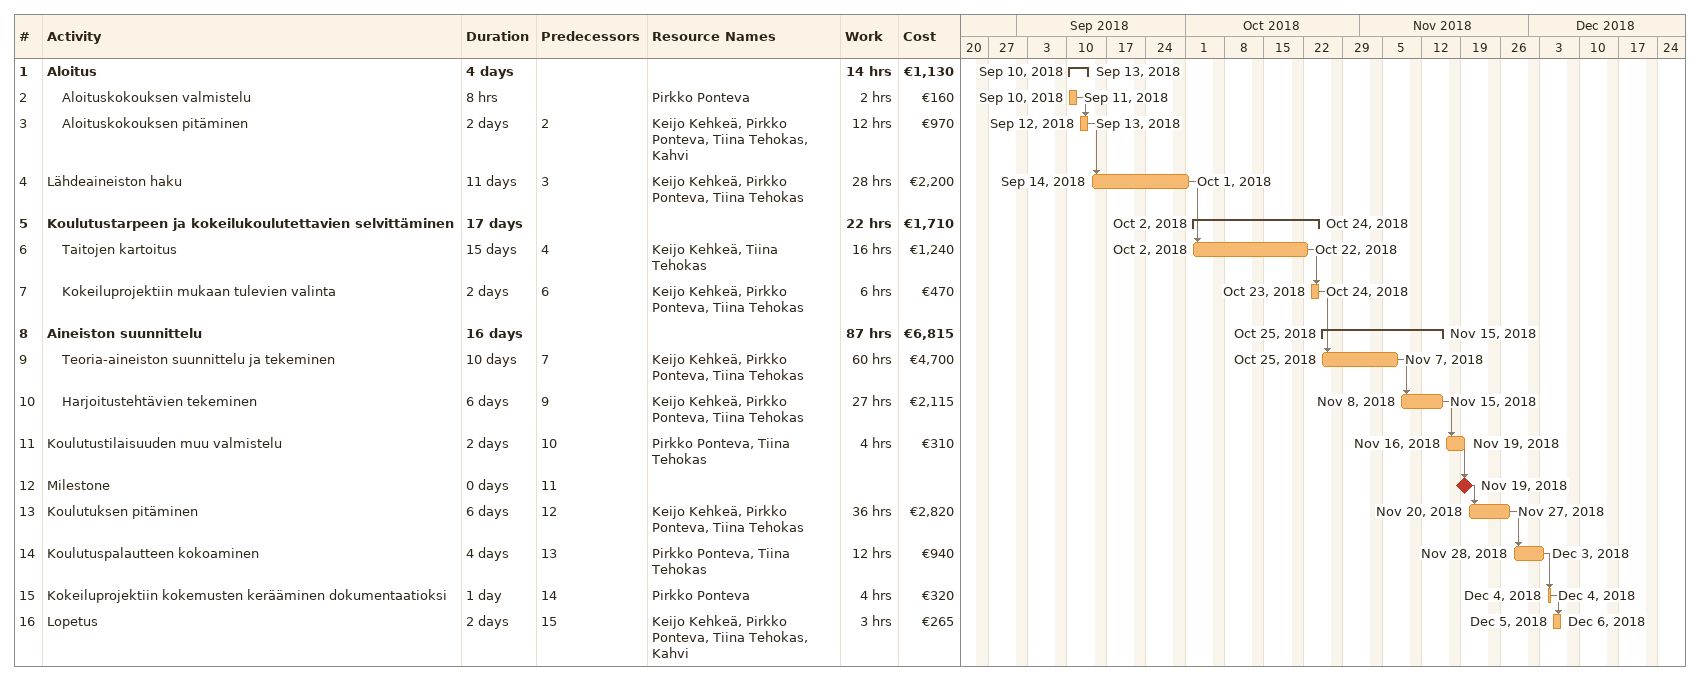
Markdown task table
| ID | Level | Task | Duration | Start | Finish | Predecessors | Resources | Work (h) | Cost (€) |
|---|---|---|---|---|---|---|---|---|---|
| 1 | 1 | **Aloitus** | 4d | 2018-09-10 | 2018-09-13 |  |  | 14 | 1130 |
| 2 | 2 | Aloituskokouksen valmistelu | 8h | 2018-09-10 | 2018-09-11 |  | Pirkko Ponteva | 2 | 160 |
| 3 | 2 | Aloituskokouksen pitäminen | 2d | 2018-09-12 | 2018-09-13 | 2 | Keijo Kehkeä, Pirkko Ponteva, Tiina Tehokas, Kahvi | 12 | 970 |
| 4 | 1 | Lähdeaineiston haku | 11d | 2018-09-14 | 2018-10-01 | 3 | Keijo Kehkeä, Pirkko Ponteva, Tiina Tehokas | 28 | 2200 |
| 5 | 1 | **Koulutustarpeen ja kokeilukoulutettavien selvittäminen** | 17d | 2018-10-02 | 2018-10-24 |  |  | 22 | 1710 |
| 6 | 2 | Taitojen kartoitus | 15d | 2018-10-02 | 2018-10-22 | 4 | Keijo Kehkeä, Tiina Tehokas | 16 | 1240 |
| 7 | 2 | Kokeiluprojektiin mukaan tulevien valinta | 2d | 2018-10-23 | 2018-10-24 | 6 | Keijo Kehkeä, Pirkko Ponteva, Tiina Tehokas | 6 | 470 |
| 8 | 1 | **Aineiston suunnittelu** | 16d | 2018-10-25 | 2018-11-15 |  |  | 87 | 6815 |
| 9 | 2 | Teoria-aineiston suunnittelu ja tekeminen | 10d | 2018-10-25 | 2018-11-07 | 7 | Keijo Kehkeä, Pirkko Ponteva, Tiina Tehokas | 60 | 4700 |
| 10 | 2 | Harjoitustehtävien tekeminen | 6d | 2018-11-08 | 2018-11-15 | 9 | Keijo Kehkeä, Pirkko Ponteva, Tiina Tehokas | 27 | 2115 |
| 11 | 1 | Koulutustilaisuuden muu valmistelu | 2d | 2018-11-16 | 2018-11-19 | 10 | Pirkko Ponteva, Tiina Tehokas | 4 | 310 |
| 12 | 1 | Milestone | 0d | 2018-11-19 | 2018-11-19 | 11 |  |  |  |
| 13 | 1 | Koulutuksen pitäminen | 6d | 2018-11-20 | 2018-11-27 | 12 | Keijo Kehkeä, Pirkko Ponteva, Tiina Tehokas | 36 | 2820 |
| 14 | 1 | Koulutuspalautteen kokoaminen | 4d | 2018-11-28 | 2018-12-03 | 13 | Pirkko Ponteva, Tiina Tehokas | 12 | 940 |
| 15 | 1 | Kokeiluprojektiin kokemusten kerääminen dokumentaatioksi | 1d | 2018-12-04 | 2018-12-04 | 14 | Pirkko Ponteva | 4 | 320 |
| 16 | 1 | Lopetus | 2d | 2018-12-05 | 2018-12-06 | 15 | Keijo Kehkeä, Pirkko Ponteva, Tiina Tehokas, Kahvi | 3 | 265 |
